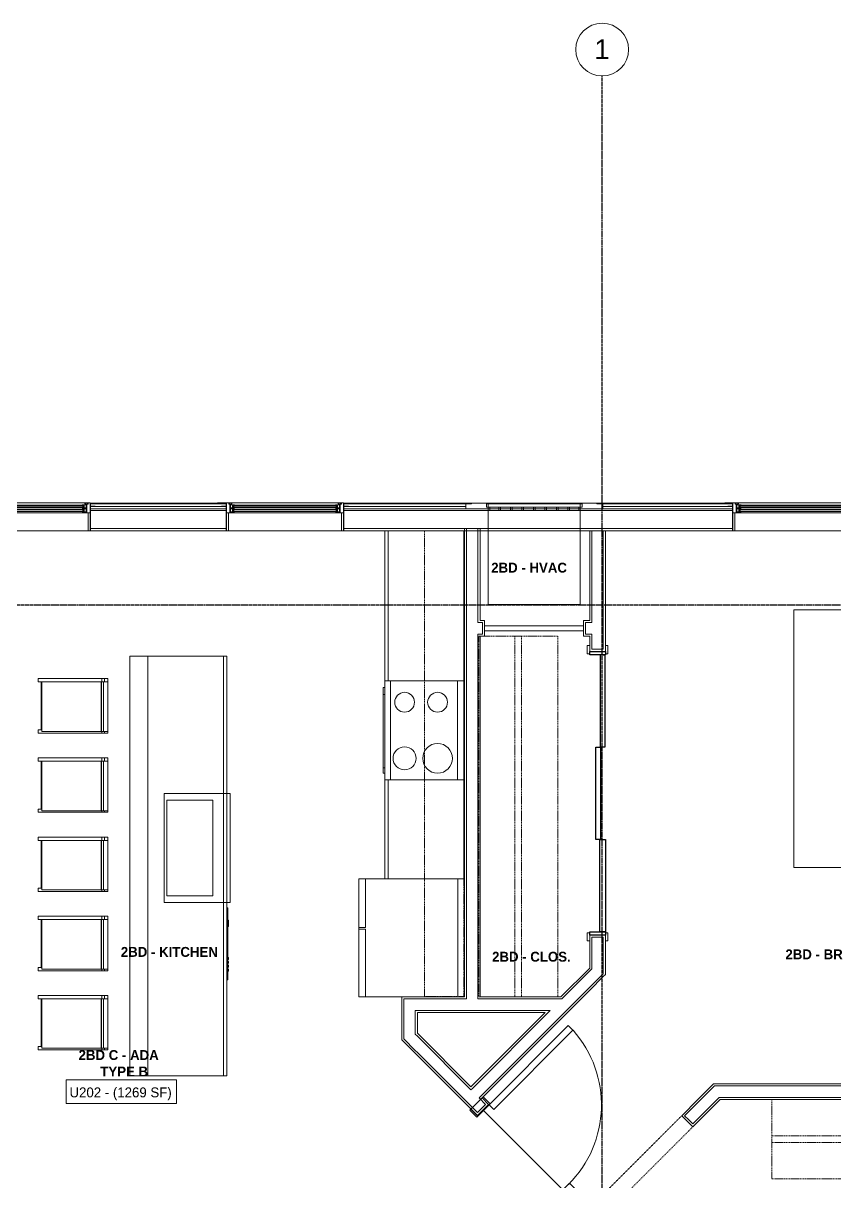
# Model space of a CAD drawing. Header units: inches. Extents: x -4093 to -1777, y 9773 to 12264.
# Drawn here: x -3656.8 to -3410.8, y 11912.4 to 12263.5 of the extents above; entities that cross this region are included whole.
import ezdxf

# ---------------------------------------------------------------- set-up
doc = ezdxf.new("R2010")
doc.units = ezdxf.units.IN
doc.header["$MEASUREMENT"] = 0
for name, pattern in [('Dash', [0.25, 0.125, -0.125]), ('Grid Line 1_2_', [0.875, 0.5, -0.125, 0.125, -0.125]), ('Overhead', [0.15625, 0.09375, -0.0625])]:
    doc.linetypes.add(name, pattern=pattern)
for name, color, linetype, lineweight in [('0-1', 7, 'Continuous', 5), ('0-2', 7, 'Continuous', 9), ('0-4', 165, 'Continuous', 5), ('A-AREA-IDEN', 2, 'Continuous', 9), ('A-DETL-GENF', 92, 'Continuous', 18), ('A-DETL-GENF-HDLN', 1, 'Dash', 9), ('A-DETL-MEDM-1', 10, 'Continuous', 30), ('A-DETL-MEDM-2', 33, 'Overhead', 9), ('A-DOOR-1', 7, 'Continuous', 9), ('A-DOOR-2', 10, 'Continuous', 30), ('A-DOOR-3', 31, 'Overhead', 9), ('A-DOOR-FRAM-1', 10, 'Continuous', 30), ('A-FLOR-1', 7, 'Continuous', 9), ('A-GENM', 5, 'Continuous', 9), ('A-GLAZ', 151, 'Continuous', 18), ('A-GLAZ-1', 151, 'Continuous', 9), ('A-GLAZ-2', 151, 'Continuous', 30), ('A-WALL', 113, 'Continuous', 18), ('A-WALL-1', 7, 'Continuous', 9), ('A-WALL-2', 250, 'Continuous', 18), ('A-WALL-3', 113, 'Continuous', 9), ('I-FURN-1', 7, 'Continuous', 9), ('P-SANR-FIXT-1', 7, 'Continuous', 9), ('Q-CASE-1', 7, 'Continuous', 9), ('Q-CASE-HDLN-1', 7, 'Dash', 9), ('Q-SPCQ-1', 7, 'Continuous', 9), ('S-GRID-1', 1, 'Grid Line 1_2_', 30), ('S-GRID-IDEN', 1, 'Continuous', 9), ('S-GRID-IDEN-1', 147, 'Continuous', 9)]:
    doc.layers.add(name, color=color, linetype=linetype, lineweight=lineweight)
doc.styles.add('Arial_1', font='arial.ttf', dxfattribs={"height": 6})
doc.styles.add('Century Gothic', font='ufonts.com_century-gothic.ttf', dxfattribs={"height": 3})
doc.styles.add('Century Gothic_B', font='GOTHICB.TTF', dxfattribs={"height": 3})

# ---------------------------------------------------------------- blocks, each defined once
blk = doc.blocks.new('083100 - Access Doors and Panels - Type 1 - ACCESS PANEL - 2-6 X 6-0-3696234-BACKGROUND - 2ND FLOOR')
at = {"layer": 'A-DOOR-1'}
for p, q in [((15, 0.75), (-15, 0.75)), ((-15, 0.75), (-15, -0.75)), ((15, -0.75), (15, 0.75)), ((-15, -0.75), (15, -0.75))]:
    blk.add_line(p, q, dxfattribs=at)
blk = doc.blocks.new('OD_CW_Closet - OD_CW_Closet-3854356-BACKGROUND - 2ND FLOOR')
at = {"layer": 'Q-CASE-HDLN-1'}
for p, q in [((0.74, -24), (0.74, 0)), ((0.74, 0), (110.03, 0)), ((110.03, 0), (110.03, -24)), ((0.74, -11), (110.03, -11)), ((0.74, -13), (110.03, -13)), ((110.03, -24), (0.74, -24))]:
    blk.add_line(p, q, dxfattribs=at)
blk = doc.blocks.new('Bed-Standard - King 78_ x 80_-V6-BACKGROUND - 2ND FLOOR')
at = {"layer": 'I-FURN-1'}
for p, q in [((-28.31, 41.8), (49.69, 41.8)), ((-28.31, -38.2), (-28.31, 41.8)), ((49.69, 41.8), (49.69, -38.2)), ((49.69, -24.2), (-28.31, -17.63)), ((-25.31, -24.2), (46.69, -24.2)), ((-25.31, -36.2), (-25.31, -24.2)), ((46.69, -36.2), (46.69, -24.2)), ((-25.31, -36.2), (46.69, -36.2))]:
    blk.add_line(p, q, dxfattribs=at)
blk = doc.blocks.new('SLIDING - FLUSH - TRIPLE PANEL - SLIDING - FLUSH - 7-0 x 6-8-3854357-BACKGROUND - 2ND FLOOR')
at = {"layer": 'A-DOOR-1'}
for p, q in [((-44.75, 3.25), (-42.25, 3.25)), ((-44.75, 2.5), (-44.75, 3.25)), ((-42.25, 2.5), (-44.75, 2.5)), ((-42.25, 3.25), (-42.25, 2.5)), ((42.25, 3.25), (44.75, 3.25)), ((42.25, 2.5), (42.25, 3.25)), ((44.75, 2.5), (42.25, 2.5)), ((44.75, 3.25), (44.75, 2.5)), ((-44.75, -2.25), (-42.25, -2.25)), ((-44.75, -3), (-44.75, -2.25)), ((-42.25, -3), (-44.75, -3)), ((-42.25, -2.25), (-42.25, -3)), ((42.25, -2.25), (44.75, -2.25)), ((42.25, -3), (42.25, -2.25)), ((44.75, -3), (42.25, -3)), ((44.75, -2.25), (44.75, -3))]:
    blk.add_line(p, q, dxfattribs=at)
at = {"layer": 'A-DOOR-2'}
for p, q in [((-14, -0.75), (-14, 0.625)), ((-14, 0.625), (14, 0.625)), ((14, 0.625), (14, -0.75)), ((-42, -2.25), (-42, -0.625)), ((-42, -0.625), (-14, -0.625)), ((-14, -2.25), (-42, -2.25)), ((-14, -0.625), (-14, -2.25)), ((14, -0.75), (-14, -0.75)), ((14, -2.125), (14, -0.75)), ((14, -0.75), (42, -0.75)), ((42, -2.125), (14, -2.125)), ((42, -0.75), (42, -2.125))]:
    blk.add_line(p, q, dxfattribs=at)
at = {"layer": 'A-DOOR-FRAM-1'}
for p, q in [((-43, -2.25), (-43, 2.5)), ((-43, 2.5), (-42, 2.5)), ((-42, 2.5), (-42, -2.25)), ((42, 2.5), (43, 2.5)), ((42, -2.25), (42, 2.5)), ((43, 2.5), (43, -2.25)), ((-42, -2.25), (-43, -2.25)), ((43, -2.25), (42, -2.25))]:
    blk.add_line(p, q, dxfattribs=at)
blk = doc.blocks.new('OD_CW_Closet - OD_CW_Closet-3852331-BACKGROUND - 2ND FLOOR')
at = {"layer": 'Q-CASE-HDLN-1'}
for p, q in [((62.72, 24), (0.74, 24)), ((0.74, 24), (0.74, 0)), ((62.72, 0), (62.72, 24)), ((0.74, 13), (62.72, 13)), ((0.74, 11), (62.72, 11)), ((0.74, 0), (62.72, 0))]:
    blk.add_line(p, q, dxfattribs=at)
blk = doc.blocks.new('SWING - SINGLE - FLUSH - SWING - FLUSH - 2-10 x 6-8 - PRIVACY-4346070-BACKGROUND - 2ND FLOOR')
at = {"layer": 'A-DOOR-1'}
for p, q in [((-20, 2.37), (-20, 2.87)), ((-20, 2.87), (-17, 2.87)), ((-20, 2.37), (-17, 2.37)), ((-20, -2.88), (-20, 2.37)), ((-17, 2.37), (-20, 2.37)), ((-17, 2.87), (-17, 2.37)), ((-17, 2.37), (-17, -2.88)), ((17, 2.37), (17, 2.87)), ((17, 2.87), (20, 2.87)), ((17, 2.37), (20, 2.37)), ((17, -2.88), (17, 2.37)), ((20, 2.37), (17, 2.37)), ((20, 2.87), (20, 2.37)), ((20, 2.37), (20, -2.88)), ((-17, -2.88), (-20, -2.88)), ((20, -2.88), (17, -2.88))]:
    blk.add_line(p, q, dxfattribs=at)
blk.add_arc((17, -2.38), 34.07, 180, 266.6343, dxfattribs=at)
at = {"layer": 'A-DOOR-2'}
for p, q in [((15, -2.38), (15, -36.38)), ((17, -2.38), (15, -2.38)), ((17, -2.38), (17, -36.38)), ((17, -36.38), (15, -36.38))]:
    blk.add_line(p, q, dxfattribs=at)
blk = doc.blocks.new('OD_CW_Base Cabinet - OD_CW_Base Cabinet-4180743-BACKGROUND - 2ND FLOOR')
at = {"layer": 'Q-CASE-1'}
for p, q in [((46.2, 24), (0.74, 24)), ((106.2, 24), (76.2, 24)), ((106.2, 22.12), (106.2, 24)), ((0.74, 0), (46.2, 0)), ((76.2, 0), (106.2, 0))]:
    blk.add_line(p, q, dxfattribs=at)
blk = doc.blocks.new('OD_CW_Upper Cabinet - OD_CW_Upper Cabinet-4366998-BACKGROUND - 2ND FLOOR')
at = {"layer": 'Q-CASE-HDLN-1'}
for p, q in [((141.83, 24), (0.74, 24)), ((0.74, 24), (0.74, 12)), ((141.83, 12), (141.83, 24)), ((0.74, 12), (141.83, 12))]:
    blk.add_line(p, q, dxfattribs=at)
blk = doc.blocks.new('Refrigerator_-_Side-by-Side_6047 - 36_ X 30_-345559-BACKGROUND - 2ND FLOOR')
at = {"layer": 'Q-SPCQ-1'}
for p, q in [((17.87, 14.42), (-17.88, 14.42)), ((-17.88, 14.42), (-17.88, -15.58)), ((17.87, -15.58), (17.87, 14.42)), ((-17.88, -13.58), (-3.13, -13.58)), ((-17.88, -13.58), (-17.88, -15.58)), ((-3.13, -15.58), (-3.13, -13.58)), ((-2.63, -13.58), (17.87, -13.58)), ((-2.63, -13.58), (-2.63, -15.58)), ((17.87, -15.58), (17.87, -13.58)), ((-17.88, -15.58), (17.87, -15.58)), ((-3.13, -15.58), (-17.88, -15.58)), ((17.87, -15.58), (-2.63, -15.58))]:
    blk.add_line(p, q, dxfattribs=at)
blk = doc.blocks.new('OD_CW_Base Cabinet - OD_CW_Base Cabinet-4180745-BACKGROUND - 2ND FLOOR')
at = {"layer": 'Q-CASE-1'}
for p, q in [((0.74, 0), (127.91, 0)), ((0.74, -24), (0.74, 0)), ((127.91, 0), (127.91, -24)), ((127.91, -24), (0.74, -24))]:
    blk.add_line(p, q, dxfattribs=at)
blk = doc.blocks.new('Stainless Steel Farmhous Kitchen Sink - Stainless Steel Farmhous Kitchen Sink-4315883-BACKGROUND - 2ND FLOOR')
at = {"layer": 'P-SANR-FIXT-1'}
for p, q in [((-33, 22.2), (-33, 2.25)), ((0, 22.2), (-33, 22.2)), ((0, 2.25), (0, 22.2)), ((-31, 3), (-31, 16.96)), ((-31, 16.96), (-2, 16.96)), ((-2, 16.96), (-2, 3)), ((-33, 2.25), (0, 2.25)), ((-2, 3), (-31, 3))]:
    blk.add_line(p, q, dxfattribs=at)
blk = doc.blocks.new('Bar_Stool_6722_1_ - Bar_Stool_6722_1_-V96-BACKGROUND - 2ND FLOOR')
at = {"layer": 'I-FURN-1'}
for p, q in [((1, 0), (0, 0)), ((0, 0), (0, -0.98)), ((0, -0.98), (1, -0.98)), ((0, -0.98), (0, -1.78)), ((0, -1.78), (1, -1.78)), ((0, -17.72), (0, -1.78)), ((1, -1.24), (1, 0)), ((16, 0), (1, 0)), ((1, -1.91), (1, -1.24)), ((16, -1.24), (1, -1.24)), ((1, -1.91), (16, -1.91)), ((1, -2.03), (1, -1.91)), ((1, -17.63), (1, -2.03)), ((1, -2.03), (16, -2.03)), ((16.5, 0), (16, 0)), ((16, 0), (16, -1.24)), ((16, -0.98), (16.5, -0.98)), ((16, -1.24), (16, -1.91)), ((16, -1.78), (16.5, -1.78)), ((16, -1.91), (16, -2.03)), ((16, -2.03), (16, -17.63)), ((16.5, -0.98), (16.5, 0)), ((16.5, -1.78), (16.5, -0.98)), ((16.5, -1.78), (16.5, -17.72)), ((0, -19.21), (0, -17.72)), ((0, -21.13), (0, -19.21)), ((1, -19.89), (1, -17.63)), ((1, -19.99), (1, -19.89)), ((1, -19.99), (1, -20.06)), ((1, -20), (16, -20)), ((1, -20.06), (1, -20.14)), ((15.5, -20.14), (1, -20.14)), ((1, -20.14), (1, -21.13)), ((15.5, -20.06), (15.5, -19.99)), ((15.5, -20.14), (15.5, -20.06)), ((15.5, -21.13), (15.5, -20.14)), ((16, -17.63), (16, -19.89)), ((16, -19.89), (16, -19.99)), ((16.5, -17.72), (16.5, -19.21)), ((16.5, -19.21), (16.5, -21.13)), ((0, -21.13), (1, -21.13)), ((15.5, -21.13), (16.5, -21.13))]:
    blk.add_line(p, q, dxfattribs=at)
blk = doc.blocks.new('Door-Opening - CLEAR OPENING - 3_-0_ x 6_-10_5_-4378073-BACKGROUND - 2ND FLOOR')
at = {"layer": 'A-DETL-MEDM-1'}
for p, q in [((-18.32, 2.37), (-18.32, -2.38)), ((17.68, -2.38), (17.68, 2.37))]:
    blk.add_line(p, q, dxfattribs=at)
at = {"layer": 'A-DETL-MEDM-2'}
blk.add_line((-18.32, -2.38), (17.68, -2.38), dxfattribs=at)
at = {"layer": 'A-DOOR-3'}
blk.add_line((17.68, 2.37), (-18.32, 2.37), dxfattribs=at)
blk = doc.blocks.new('CTR - 1st Phase - Unit Layouts_rvt-1-BACKGROUND - 2ND FLOOR')
at = {"layer": 'A-FLOR-1'}
blk.add_line((-3517.3, 11934.05), (-3493.26, 11910), dxfattribs=at)
at = {"layer": 'A-WALL-1'}
for p, q in [((-3523.1, 12110.34), (-3523.1, 11968.5)), ((-3518.35, 12110.34), (-3523.1, 12110.34)), ((-3518.35, 12082.54), (-3518.35, 12110.34)), ((-3485.1, 12109.71), (-3485.1, 12082.54)), ((-3480.35, 12109.71), (-3485.1, 12109.71)), ((-3480.35, 12073.16), (-3480.35, 12109.71)), ((-3516.97, 12082.54), (-3518.35, 12082.54)), ((-3516.97, 12077.79), (-3516.97, 12082.54)), ((-3485.1, 12082.54), (-3486.97, 12082.54)), ((-3486.97, 12082.54), (-3486.97, 12077.79)), ((-3518.35, 11968.5), (-3518.35, 12077.79)), ((-3518.35, 12077.79), (-3516.97, 12077.79)), ((-3486.97, 12077.79), (-3485.1, 12077.79)), ((-3485.1, 12077.79), (-3485.1, 12073.16)), ((-3485.1, 12073.16), (-3480.35, 12073.16)), ((-3624.47, 11944.54), (-3624.47, 12071.71)), ((-3619.1, 12071.71), (-3624.47, 12071.71)), ((-3619.1, 12071.71), (-3619.1, 11944.54)), ((-3485.1, 11987.16), (-3485.1, 11977.21)), ((-3480.35, 11987.16), (-3485.1, 11987.16)), ((-3480.35, 11975.24), (-3480.35, 11987.16)), ((-3485.1, 11977.21), (-3493.8, 11968.5)), ((-3480.97, 11974.61), (-3480.35, 11975.24)), ((-3485.1, 11970.49), (-3480.97, 11974.61)), ((-3542.08, 11968.5), (-3542.08, 11955.47)), ((-3523.1, 11968.5), (-3525.1, 11968.5)), ((-3493.8, 11968.5), (-3518.35, 11968.5)), ((-3517.74, 11937.85), (-3485.1, 11970.49)), ((-3537.33, 11963.75), (-3498.55, 11963.75)), ((-3537.33, 11957.44), (-3537.33, 11963.75)), ((-3498.55, 11963.75), (-3521.1, 11941.2)), ((-3521.1, 11941.2), (-3537.33, 11957.44)), ((-3542.08, 11955.47), (-3541.46, 11954.85)), ((-3541.46, 11954.85), (-3537.33, 11950.72)), ((-3537.33, 11950.72), (-3519.16, 11932.54)), ((-3619.1, 11944.54), (-3624.47, 11944.54)), ((-3448.16, 11941.49), (-3452.29, 11937.36)), ((-3447.54, 11942.11), (-3448.16, 11941.49)), ((-3343.16, 11942.11), (-3447.54, 11942.11)), ((-3515.8, 11935.9), (-3517.74, 11937.85)), ((-3452.29, 11937.36), (-3457.2, 11932.45)), ((-3453.84, 11929.1), (-3445.57, 11937.36)), ((-3445.57, 11937.36), (-3343.16, 11937.36)), ((-3519.16, 11932.54), (-3515.8, 11935.9))]:
    blk.add_line(p, q, dxfattribs=at)
at = {"layer": 'A-WALL-2'}
for p, q in [((-3522.47, 11968.5), (-3522.47, 12110.34)), ((-3518.97, 12081.91), (-3518.97, 12110.34)), ((-3484.47, 12109.71), (-3484.47, 12081.91)), ((-3480.97, 12073.79), (-3480.97, 12109.71)), ((-3518.35, 12081.91), (-3518.97, 12081.91)), ((-3517.6, 12081.91), (-3518.35, 12081.91)), ((-3517.6, 12080.16), (-3517.6, 12081.91)), ((-3517.6, 12078.41), (-3517.6, 12080.16)), ((-3486.35, 12081.91), (-3486.35, 12080.16)), ((-3485.1, 12081.91), (-3486.35, 12081.91)), ((-3486.35, 12080.16), (-3486.35, 12078.41)), ((-3484.47, 12081.91), (-3485.1, 12081.91)), ((-3518.97, 11968.5), (-3518.97, 12078.41)), ((-3518.35, 12078.41), (-3518.97, 12078.41)), ((-3518.35, 12078.41), (-3517.6, 12078.41)), ((-3486.35, 12078.41), (-3485.1, 12078.41)), ((-3484.47, 12078.41), (-3485.1, 12078.41)), ((-3484.47, 12078.41), (-3484.47, 12073.79)), ((-3484.47, 12073.79), (-3482.72, 12073.79)), ((-3482.72, 12073.79), (-3480.97, 12073.79)), ((-3484.47, 11986.54), (-3484.47, 11976.95)), ((-3482.72, 11986.54), (-3484.47, 11986.54)), ((-3480.97, 11986.54), (-3482.72, 11986.54)), ((-3480.97, 11975.5), (-3480.97, 11986.54)), ((-3485.1, 11976.32), (-3493.55, 11967.88)), ((-3484.47, 11976.95), (-3485.1, 11976.32)), ((-3480.97, 11975.5), (-3484.47, 11972)), ((-3485.1, 11971.37), (-3518.18, 11938.29)), ((-3484.47, 11972), (-3485.1, 11971.37)), ((-3541.46, 11967.88), (-3537.96, 11967.88)), ((-3541.46, 11967.88), (-3541.46, 11955.73)), ((-3537.96, 11967.88), (-3537.33, 11967.88)), ((-3522.47, 11967.88), (-3537.33, 11967.88)), ((-3522.47, 11968.5), (-3522.47, 11967.88)), ((-3522.47, 11967.88), (-3522.47, 11968.5)), ((-3518.97, 11968.5), (-3518.97, 11967.88)), ((-3518.97, 11968.5), (-3518.97, 11967.88)), ((-3494.43, 11967.88), (-3518.97, 11967.88)), ((-3493.55, 11967.88), (-3494.43, 11967.88)), ((-3537.96, 11964.38), (-3537.33, 11964.38)), ((-3537.96, 11964.38), (-3537.96, 11957.18)), ((-3497.93, 11964.38), (-3537.33, 11964.38)), ((-3497.05, 11964.38), (-3520.66, 11940.76)), ((-3497.93, 11964.38), (-3497.05, 11964.38)), ((-3537.96, 11952.23), (-3541.46, 11955.73)), ((-3537.33, 11956.55), (-3537.96, 11957.18)), ((-3521.1, 11940.32), (-3537.33, 11956.55)), ((-3537.33, 11951.6), (-3537.96, 11952.23)), ((-3537.33, 11951.6), (-3519.16, 11933.43)), ((-3521.1, 11940.32), (-3520.66, 11940.76)), ((-3450.78, 11937.99), (-3447.28, 11941.49)), ((-3343.16, 11941.49), (-3447.28, 11941.49)), ((-3518.63, 11937.85), (-3518.18, 11938.29)), ((-3516.68, 11935.9), (-3518.63, 11937.85)), ((-3451.4, 11937.36), (-3456.31, 11932.45)), ((-3453.84, 11929.98), (-3446.45, 11937.36)), ((-3451.4, 11937.36), (-3450.78, 11937.99)), ((-3446.45, 11937.36), (-3445.83, 11937.99)), ((-3343.16, 11937.99), (-3445.83, 11937.99)), ((-3519.16, 11933.43), (-3517.92, 11934.66)), ((-3517.92, 11934.66), (-3516.68, 11935.9)), ((-3456.31, 11932.45), (-3455.07, 11931.22)), ((-3455.07, 11931.22), (-3453.84, 11929.98))]:
    blk.add_line(p, q, dxfattribs=at)
at = {"layer": 'Q-CASE-1'}
for p, q in [((-3547.22, 12064.25), (-3547.22, 12109.71)), ((-3546.22, 12064.25), (-3546.22, 12109.71)), ((-3546.22, 12109.71), (-3546.22, 12064.25)), ((-3523.22, 12109.71), (-3523.22, 12064.25)), ((-3619.1, 12071.71), (-3596.1, 12071.71)), ((-3619.1, 11944.54), (-3619.1, 12071.71)), ((-3596.1, 12071.71), (-3596.1, 11944.54)), ((-3596.1, 12071.71), (-3595.1, 12071.71)), ((-3596.1, 11944.54), (-3596.1, 12071.71)), ((-3595.1, 12071.71), (-3595.1, 11944.54)), ((-3547.22, 12004.25), (-3547.22, 12034.25)), ((-3546.22, 12004.25), (-3546.22, 12034.25)), ((-3546.22, 12034.25), (-3546.22, 12004.25)), ((-3523.22, 12034.25), (-3523.22, 12004.25)), ((-3523.22, 12004.25), (-3525.1, 12004.25)), ((-3596.1, 11944.54), (-3619.1, 11944.54)), ((-3595.1, 11944.54), (-3596.1, 11944.54))]:
    blk.add_line(p, q, dxfattribs=at)
at = {"layer": 'Q-SPCQ-1'}
for p, q in [((-3547.22, 12034.25), (-3547.22, 12064.25)), ((-3545.47, 12064.25), (-3547.22, 12064.25)), ((-3545.47, 12064.25), (-3545.47, 12034.25)), ((-3545.47, 12034.25), (-3545.47, 12064.25)), ((-3545.47, 12064.25), (-3525.22, 12064.25)), ((-3525.22, 12064.25), (-3523.22, 12064.25)), ((-3525.22, 12064.25), (-3525.22, 12034.25)), ((-3523.22, 12064.25), (-3523.22, 12034.25)), ((-3547.72, 12060.13), (-3547.72, 12062.25)), ((-3547.22, 12062.25), (-3547.72, 12062.25)), ((-3547.72, 12037.86), (-3547.72, 12060.13)), ((-3547.22, 12060.13), (-3547.72, 12060.13)), ((-3547.72, 12036.25), (-3547.72, 12037.86)), ((-3547.72, 12037.86), (-3547.22, 12037.86)), ((-3547.72, 12036.25), (-3547.22, 12036.25)), ((-3547.22, 12034.25), (-3545.47, 12034.25)), ((-3525.22, 12034.25), (-3545.47, 12034.25)), ((-3523.22, 12034.25), (-3525.22, 12034.25)), ((-3594.85, 11995.48), (-3595.1, 11995.48)), ((-3594.85, 11995.48), (-3594.85, 11973.66)), ((-3594.6, 11991.75), (-3594.85, 11991.75)), ((-3594.85, 11989.78), (-3594.6, 11989.78)), ((-3594.6, 11991.75), (-3594.6, 11990.76)), ((-3594.6, 11990.76), (-3594.6, 11989.78)), ((-3594.6, 11980.42), (-3594.85, 11980.42)), ((-3594.85, 11979.83), (-3594.6, 11979.83)), ((-3594.6, 11979.24), (-3594.85, 11979.24)), ((-3594.85, 11978.65), (-3594.6, 11978.65)), ((-3594.6, 11980.42), (-3594.6, 11979.83)), ((-3594.6, 11979.24), (-3594.6, 11978.65)), ((-3594.6, 11978.06), (-3594.85, 11978.06)), ((-3594.85, 11977.47), (-3594.6, 11977.47)), ((-3594.6, 11976.88), (-3594.85, 11976.88)), ((-3594.85, 11976.29), (-3594.6, 11976.29)), ((-3594.6, 11978.06), (-3594.6, 11977.47)), ((-3594.6, 11976.88), (-3594.6, 11976.29)), ((-3594.85, 11973.66), (-3595.1, 11973.66))]:
    blk.add_line(p, q, dxfattribs=at)
for centre, radius, start, end in [((-3541.22, 12057.75), 3, 90, 270), ((-3541.22, 12057.75), 3, 270, 90), ((-3531.22, 12057.75), 3, 90, 270), ((-3531.22, 12057.75), 3, 270, 90), ((-3531.22, 12040.75), 4.5, 90, 270), ((-3531.22, 12040.75), 4.5, 270, 90), ((-3541.22, 12040.75), 3.5, 90, 270), ((-3541.22, 12040.75), 3.5, 270, 90)]:
    blk.add_arc(centre, radius, start, end, dxfattribs=at)
at = {"layer": '0-2'}
for name, p, rotation in [('OD_CW_Base Cabinet - OD_CW_Base Cabinet-4180743-BACKGROUND - 2ND FLOOR', (-3547.22, 12110.45), 270.0000000000005), ('OD_CW_Upper Cabinet - OD_CW_Upper Cabinet-4366998-BACKGROUND - 2ND FLOOR', (-3547.22, 12110.45), 270.000000000021), ('Bed-Standard - King 78_ x 80_-V6-BACKGROUND - 2ND FLOOR', (-3381.37, 12036.03), 90.00000000002171), ('083100 - Access Doors and Panels - Type 1 - ACCESS PANEL - 2-6 X 6-0-3696234-BACKGROUND - 2ND FLOOR', (-3501.97, 12080.16), 180), ('OD_CW_Closet - OD_CW_Closet-3854356-BACKGROUND - 2ND FLOOR', (-3494.75, 12078.53), 269.9999999999947), ('SLIDING - FLUSH - TRIPLE PANEL - SLIDING - FLUSH - 7-0 x 6-8-3854357-BACKGROUND - 2ND FLOOR', (-3482.6, 12030.16), 89.9999999999988), ('OD_CW_Base Cabinet - OD_CW_Base Cabinet-4180745-BACKGROUND - 2ND FLOOR', (-3595.1, 12072.45), 270), ('Bar_Stool_6722_1_ - Bar_Stool_6722_1_-V96-BACKGROUND - 2ND FLOOR', (-3631.22, 12064.89), 269.9999999999907), ('Bar_Stool_6722_1_ - Bar_Stool_6722_1_-V96-BACKGROUND - 2ND FLOOR', (-3631.22, 12040.89), 269.9999999999907), ('Stainless Steel Farmhous Kitchen Sink - Stainless Steel Farmhous Kitchen Sink-4315883-BACKGROUND - 2ND FLOOR', (-3616.31, 11997.07), 269.9999999999991), ('Bar_Stool_6722_1_ - Bar_Stool_6722_1_-V96-BACKGROUND - 2ND FLOOR', (-3631.22, 12016.89), 269.9999999999907), ('Refrigerator_-_Side-by-Side_6047 - 36_ X 30_-345559-BACKGROUND - 2ND FLOOR', (-3539.52, 11986.38), 270.0000000000014), ('Bar_Stool_6722_1_ - Bar_Stool_6722_1_-V96-BACKGROUND - 2ND FLOOR', (-3631.22, 11992.89), 269.9999999999907), ('Bar_Stool_6722_1_ - Bar_Stool_6722_1_-V96-BACKGROUND - 2ND FLOOR', (-3631.22, 11968.89), 269.9999999999907), ('SWING - SINGLE - FLUSH - SWING - FLUSH - 2-10 x 6-8 - PRIVACY-4346070-BACKGROUND - 2ND FLOOR', (-3505.28, 11922.02), 134.9999999999963), ('Door-Opening - CLEAR OPENING - 3_-0_ x 6_-10_5_-4378073-BACKGROUND - 2ND FLOOR', (-3468.47, 11917.82), 224.999999999999)]:
    blk.add_blockref(name, p, dxfattribs=dict(at, rotation=rotation))
blk.add_blockref('OD_CW_Closet - OD_CW_Closet-3852331-BACKGROUND - 2ND FLOOR', (-3430.66, 11913.36), dxfattribs=at)
blk = doc.blocks.new('Grid - Grid Head - Circle-1738874-BACKGROUND - 2ND FLOOR')
at = {"layer": 'S-GRID-IDEN-1'}
for start, end in [(360, 180), (180, 360)]:
    blk.add_arc((0, 0), 0.25, start, end, dxfattribs=at)
blk = doc.blocks.new('CTR - 1st Phase - Structure_rvt-1-BACKGROUND - 2ND FLOOR')
at = {"layer": 'S-GRID-1'}
for p, q in [((-3481.32, 9772.61), (-3481.32, 12247.5)), ((-1777.25, 12087.19), (-4076.95, 12087.19))]:
    blk.add_line(p, q, dxfattribs=at)
at = {"layer": '0-4', "xscale": 31.99999999999999, "yscale": 31.99999999999999, "zscale": 31.99999999999999}
blk.add_blockref('Grid - Grid Head - Circle-1738874-BACKGROUND - 2ND FLOOR', (-3481.32, 12255.5), dxfattribs=at)
at = {"layer": 'S-GRID-IDEN', "insert": (-3483.7, 12258.6), "char_height": 6, "width": 5.656, "attachment_point": 1, "style": 'Arial_1'}
blk.add_mtext('1', dxfattribs=at)
blk = doc.blocks.new('V-Series_EWC4_SPVU_RFA_2015 - 2ND AND 3RD FLOOR-2226480-BACKGROUND - 2ND FLOOR')
at = {"layer": 'A-GENM'}
for p, q in [((-3859.97, 11740.34), (-3859.97, 11739.78)), ((-3858.97, 11740.34), (-3859.97, 11740.34)), ((-3859.97, 11739.78), (-3859.97, 11711.9)), ((-3858.97, 11739.78), (-3859.97, 11739.78)), ((-3859.97, 11739.78), (-3858.97, 11739.78)), ((-3858.97, 11739.78), (-3858.97, 11740.34)), ((-3858.97, 11711.9), (-3858.97, 11739.78)), ((-3829.54, 11739.78), (-3858.97, 11739.78)), ((-3858.97, 11739.78), (-3858.97, 11739.34)), ((-3829.54, 11711.9), (-3829.54, 11739.78)), ((-3858.97, 11739.34), (-3857.97, 11739.34)), ((-3857.97, 11736.54), (-3858.97, 11736.54)), ((-3858.97, 11736.54), (-3858.97, 11736.04)), ((-3857.97, 11739.34), (-3857.97, 11736.54)), ((-3858.97, 11736.04), (-3857.97, 11736.04)), ((-3857.97, 11733.06), (-3858.97, 11733.06)), ((-3858.97, 11733.06), (-3858.97, 11732.56)), ((-3857.97, 11736.04), (-3857.97, 11733.06)), ((-3858.97, 11732.56), (-3857.97, 11732.56)), ((-3857.97, 11729.57), (-3858.97, 11729.57)), ((-3858.97, 11729.57), (-3858.97, 11729.07)), ((-3857.97, 11732.56), (-3857.97, 11729.57)), ((-3858.97, 11729.07), (-3857.97, 11729.07)), ((-3857.97, 11726.09), (-3858.97, 11726.09)), ((-3858.97, 11726.09), (-3858.97, 11725.59)), ((-3858.97, 11725.59), (-3857.97, 11725.59)), ((-3857.97, 11729.07), (-3857.97, 11726.09)), ((-3857.97, 11725.59), (-3857.97, 11722.61)), ((-3857.97, 11722.61), (-3858.97, 11722.61)), ((-3858.97, 11722.61), (-3858.97, 11722.11)), ((-3858.97, 11722.11), (-3857.97, 11722.11)), ((-3857.97, 11722.11), (-3857.97, 11719.12)), ((-3857.97, 11719.12), (-3858.97, 11719.12)), ((-3858.97, 11719.12), (-3858.97, 11718.62)), ((-3858.97, 11718.62), (-3857.97, 11718.62)), ((-3857.97, 11718.62), (-3857.97, 11715.64)), ((-3857.97, 11715.64), (-3858.97, 11715.64)), ((-3858.97, 11715.64), (-3858.97, 11715.14)), ((-3858.97, 11715.14), (-3857.97, 11715.14)), ((-3857.97, 11715.14), (-3857.97, 11712.34)), ((-3859.97, 11711.9), (-3858.97, 11711.9)), ((-3859.97, 11711.9), (-3859.97, 11711.34)), ((-3858.97, 11711.9), (-3859.97, 11711.9)), ((-3857.97, 11712.34), (-3858.97, 11712.34)), ((-3858.97, 11712.34), (-3858.97, 11711.9)), ((-3858.97, 11711.34), (-3858.97, 11711.9)), ((-3858.97, 11711.9), (-3829.54, 11711.9)), ((-3859.97, 11711.34), (-3858.97, 11711.34))]:
    blk.add_line(p, q, dxfattribs=at)
blk = doc.blocks.new('Perforated Panel at Magic-Pak - hvac panel - 2nd floor 2-2702972-BACKGROUND - 2ND FLOOR')
at = {"layer": 'A-GLAZ-1'}
for p, q in [((-19.01, -4.13), (19.01, -4.13)), ((19.01, -4.19), (-19.01, -4.19))]:
    blk.add_line(p, q, dxfattribs=at)
blk = doc.blocks.new('Window-Double_Hung-Marvin-Essential - 1-WIDE _TEMP LOWER_ ESDH3066-3454269-BACKGROUND - 2ND FLOOR')
at = {"layer": 'A-DETL-GENF'}
for p, q in [((-19.25, -3.23), (-19.25, -3.19)), ((-19.25, -3.19), (-17.9, -3.19)), ((-17.75, -3.23), (-19.25, -3.23)), ((-17.9, -3.19), (-17.9, -3.08)), ((-17.9, -3.08), (-17.75, -3.08)), ((-16.72, -1.19), (-17.75, -1.19)), ((-17.75, -4.28), (-17.75, -1.19)), ((-16.72, -3.77), (-16.72, -1.19)), ((-16.56, -1.53), (-15.34, -1.53)), ((-16.56, -1.53), (-16.56, -2.47)), ((-15.34, -2.47), (-16.56, -2.47)), ((-16.56, -2.75), (-15.34, -2.75)), ((-16.56, -2.75), (-16.56, -3.69)), ((-15.28, -1.65), (-15.94, -1.65)), ((-15.94, -1.65), (-15.94, -2.37)), ((-15.94, -2.37), (-15.28, -2.37)), ((-15.28, -2.87), (-15.94, -2.87)), ((-15.94, -2.87), (-15.94, -3.59)), ((15.84, -1.66), (-15.84, -1.66)), ((-15.84, -1.66), (-15.84, -2.35)), ((15.84, -1.79), (-15.84, -1.79)), ((15.84, -2.23), (-15.84, -2.23)), ((15.84, -2.35), (-15.84, -2.35)), ((15.84, -2.88), (-15.84, -2.88)), ((-15.84, -2.88), (-15.84, -3.57)), ((15.84, -3.01), (-15.84, -3.01)), ((15.84, -3.45), (-15.84, -3.45)), ((-15.54, -1.79), (-15.54, -2.23)), ((-15.54, -3.01), (-15.54, -3.45)), ((-15.34, -1.53), (-15.28, -1.59)), ((-15.34, -2.47), (-15.28, -2.41)), ((-15.34, -2.75), (-15.28, -2.81)), ((-15.28, -1.59), (-15.28, -1.65)), ((-15.28, -2.37), (-15.28, -2.41)), ((-15.28, -2.81), (-15.28, -2.87)), ((15.34, -1.53), (15.28, -1.59)), ((15.28, -1.59), (15.28, -1.65)), ((15.28, -1.65), (15.94, -1.65)), ((15.28, -2.37), (15.28, -2.41)), ((15.94, -2.37), (15.28, -2.37)), ((15.34, -2.47), (15.28, -2.41)), ((15.34, -2.75), (15.28, -2.81)), ((15.28, -2.81), (15.28, -2.87)), ((15.28, -2.87), (15.94, -2.87)), ((16.56, -1.53), (15.34, -1.53)), ((15.34, -2.47), (16.56, -2.47)), ((16.56, -2.75), (15.34, -2.75)), ((15.54, -1.79), (15.54, -2.23)), ((15.54, -3.01), (15.54, -3.45)), ((15.84, -1.66), (15.84, -2.35)), ((15.84, -2.88), (15.84, -3.57)), ((15.94, -1.65), (15.94, -2.37)), ((15.94, -2.87), (15.94, -3.59)), ((16.56, -1.53), (16.56, -2.47)), ((16.56, -2.75), (16.56, -3.69)), ((16.72, -3.77), (16.72, -1.19)), ((16.72, -1.19), (17.75, -1.19)), ((17.75, -4.28), (17.75, -1.19)), ((17.9, -3.08), (17.75, -3.08)), ((17.75, -3.23), (19.25, -3.23)), ((17.9, -3.19), (17.9, -3.08)), ((19.25, -3.19), (17.9, -3.19)), ((19.25, -3.23), (19.25, -3.19)), ((-17.75, -4.28), (-17.16, -4.28)), ((-17.08, -3.87), (-17.16, -4.28)), ((-17.08, -3.87), (-16.19, -3.87)), ((-16.85, -4.25), (-16.85, -3.87)), ((-16.3, -4.25), (-16.85, -4.25)), ((-16.38, -3.77), (-16.72, -3.77)), ((-15.34, -3.69), (-16.56, -3.69)), ((-16.38, -3.87), (-16.38, -3.77)), ((-16.18, -4.01), (-16.3, -4.01)), ((-16.3, -4.01), (-16.3, -4.25)), ((-16.19, -3.87), (-16.19, -3.97)), ((-16.19, -3.97), (-16.1, -3.97)), ((-16.18, -4.22), (-16.18, -4.01)), ((-16.18, -4.22), (-16.1, -4.22)), ((-16.1, -3.97), (-16.1, -4.22)), ((-15.94, -3.59), (-15.28, -3.59)), ((15.84, -3.57), (-15.84, -3.57)), ((-15.34, -3.69), (-15.28, -3.63)), ((-15.28, -3.59), (-15.28, -3.63)), ((15.28, -3.59), (15.28, -3.63)), ((15.94, -3.59), (15.28, -3.59)), ((15.34, -3.69), (15.28, -3.63)), ((15.34, -3.69), (16.56, -3.69)), ((16.19, -3.97), (16.1, -3.97)), ((16.1, -3.97), (16.1, -4.22)), ((16.18, -4.22), (16.1, -4.22)), ((16.18, -4.22), (16.18, -4.01)), ((16.18, -4.01), (16.3, -4.01)), ((17.08, -3.87), (16.19, -3.87)), ((16.19, -3.87), (16.19, -3.97)), ((16.3, -4.01), (16.3, -4.25)), ((16.3, -4.25), (16.85, -4.25)), ((16.38, -3.87), (16.38, -3.77)), ((16.38, -3.77), (16.72, -3.77)), ((16.85, -4.25), (16.85, -3.87)), ((17.08, -3.87), (17.16, -4.28)), ((17.75, -4.28), (17.16, -4.28))]:
    blk.add_line(p, q, dxfattribs=at)
at = {"layer": 'A-DETL-GENF-HDLN'}
blk.add_line((16.1, -4.22), (-16.5, -4.22), dxfattribs=at)
at = {"layer": 'A-GLAZ'}
for p, q in [((-17.13, 4.19), (-17.75, 4.19)), ((-17.13, -1.16), (-17.13, 4.19)), ((17.12, 4.19), (17.75, 4.19)), ((17.12, 4.19), (17.12, -1.16))]:
    blk.add_line(p, q, dxfattribs=at)
at = {"layer": 'A-GLAZ-1'}
for p, q in [((-17.75, 4.19), (17.75, 4.19)), ((-17.75, -1.19), (17.75, -1.19)), ((17.75, -4.28), (-17.75, -4.28)), ((17.75, -4.19), (20.46, -4.19)), ((20.46, -4.25), (17.75, -4.25)), ((20.46, -4.19), (20.46, -4.25))]:
    blk.add_line(p, q, dxfattribs=at)
at = {"layer": 'A-GLAZ-2'}
for p, q in [((-17.75, -1.16), (-17.75, 4.19)), ((17.75, 4.19), (17.75, -1.16)), ((-17.75, -4.28), (-17.75, -1.19)), ((17.75, -1.19), (17.75, -4.28))]:
    blk.add_line(p, q, dxfattribs=at)
blk = doc.blocks.new('Window-Double_Hung-Marvin-Essential - 2-WIDE _TEMP ALL LOW_ ESDH3066-3454271-BACKGROUND - 2ND FLOOR')
at = {"layer": 'A-DETL-GENF'}
for p, q in [((-19.25, -3.23), (-19.25, -3.19)), ((-19.25, -3.19), (-17.9, -3.19)), ((-17.75, -3.23), (-19.25, -3.23)), ((-17.9, -3.19), (-17.9, -3.08)), ((-17.9, -3.08), (-17.75, -3.08)), ((-16.72, -1.19), (-17.75, -1.19)), ((-17.75, -4.28), (-17.75, -1.19)), ((-16.72, -3.77), (-16.72, -1.19)), ((-16.56, -1.53), (-15.34, -1.53)), ((-16.56, -1.53), (-16.56, -2.47)), ((-15.34, -2.47), (-16.56, -2.47)), ((-16.56, -2.75), (-15.34, -2.75)), ((-16.56, -2.75), (-16.56, -3.69)), ((-15.28, -1.65), (-15.94, -1.65)), ((-15.94, -1.65), (-15.94, -2.37)), ((-15.94, -2.37), (-15.28, -2.37)), ((-15.28, -2.87), (-15.94, -2.87)), ((-15.94, -2.87), (-15.94, -3.59)), ((15.84, -1.66), (-15.84, -1.66)), ((-15.84, -1.66), (-15.84, -2.35)), ((15.84, -1.79), (-15.84, -1.79)), ((15.84, -2.23), (-15.84, -2.23)), ((15.84, -2.35), (-15.84, -2.35)), ((15.84, -2.88), (-15.84, -2.88)), ((-15.84, -2.88), (-15.84, -3.57)), ((15.84, -3.01), (-15.84, -3.01)), ((15.84, -3.45), (-15.84, -3.45)), ((-15.54, -1.79), (-15.54, -2.23)), ((-15.54, -3.01), (-15.54, -3.45)), ((-15.34, -1.53), (-15.28, -1.59)), ((-15.34, -2.47), (-15.28, -2.41)), ((-15.34, -2.75), (-15.28, -2.81)), ((-15.28, -1.59), (-15.28, -1.65)), ((-15.28, -2.37), (-15.28, -2.41)), ((-15.28, -2.81), (-15.28, -2.87)), ((15.34, -1.53), (15.28, -1.59)), ((15.28, -1.59), (15.28, -1.65)), ((15.28, -1.65), (15.94, -1.65)), ((15.28, -2.37), (15.28, -2.41)), ((15.94, -2.37), (15.28, -2.37)), ((15.34, -2.47), (15.28, -2.41)), ((15.34, -2.75), (15.28, -2.81)), ((15.28, -2.81), (15.28, -2.87)), ((15.28, -2.87), (15.94, -2.87)), ((16.56, -1.53), (15.34, -1.53)), ((15.34, -2.47), (16.56, -2.47)), ((16.56, -2.75), (15.34, -2.75)), ((15.54, -1.79), (15.54, -2.23)), ((15.54, -3.01), (15.54, -3.45)), ((15.84, -1.66), (15.84, -2.35)), ((15.84, -2.88), (15.84, -3.57)), ((15.94, -1.65), (15.94, -2.37)), ((15.94, -2.87), (15.94, -3.59)), ((16.56, -1.53), (16.56, -2.47)), ((16.56, -2.75), (16.56, -3.69)), ((16.72, -3.77), (16.72, -1.19)), ((16.72, -1.19), (17.75, -1.19)), ((17.75, -4.28), (17.75, -1.19)), ((17.9, -3.08), (17.75, -3.08)), ((17.75, -3.23), (19.25, -3.23)), ((17.9, -3.19), (17.9, -3.08)), ((19.25, -3.19), (17.9, -3.19)), ((19.25, -3.23), (19.25, -3.19)), ((-17.75, -4.28), (-17.16, -4.28)), ((-17.08, -3.87), (-17.16, -4.28)), ((-17.08, -3.87), (-16.19, -3.87)), ((-16.85, -4.25), (-16.85, -3.87)), ((-16.3, -4.25), (-16.85, -4.25)), ((-16.38, -3.77), (-16.72, -3.77)), ((-15.34, -3.69), (-16.56, -3.69)), ((-16.38, -3.87), (-16.38, -3.77)), ((-16.18, -4.01), (-16.3, -4.01)), ((-16.3, -4.01), (-16.3, -4.25)), ((-16.19, -3.87), (-16.19, -3.97)), ((-16.19, -3.97), (-16.1, -3.97)), ((-16.18, -4.22), (-16.18, -4.01)), ((-16.18, -4.22), (-16.1, -4.22)), ((-16.1, -3.97), (-16.1, -4.22)), ((-15.94, -3.59), (-15.28, -3.59)), ((15.84, -3.57), (-15.84, -3.57)), ((-15.34, -3.69), (-15.28, -3.63)), ((-15.28, -3.59), (-15.28, -3.63)), ((15.28, -3.59), (15.28, -3.63)), ((15.94, -3.59), (15.28, -3.59)), ((15.34, -3.69), (15.28, -3.63)), ((15.34, -3.69), (16.56, -3.69)), ((16.19, -3.97), (16.1, -3.97)), ((16.1, -3.97), (16.1, -4.22)), ((16.18, -4.22), (16.1, -4.22)), ((16.18, -4.22), (16.18, -4.01)), ((16.18, -4.01), (16.3, -4.01)), ((17.08, -3.87), (16.19, -3.87)), ((16.19, -3.87), (16.19, -3.97)), ((16.3, -4.01), (16.3, -4.25)), ((16.3, -4.25), (16.85, -4.25)), ((16.38, -3.87), (16.38, -3.77)), ((16.38, -3.77), (16.72, -3.77)), ((16.85, -4.25), (16.85, -3.87)), ((17.08, -3.87), (17.16, -4.28)), ((17.75, -4.28), (17.16, -4.28))]:
    blk.add_line(p, q, dxfattribs=at)
at = {"layer": 'A-DETL-GENF-HDLN'}
blk.add_line((16.1, -4.22), (-16.5, -4.22), dxfattribs=at)
at = {"layer": 'A-GLAZ'}
for p, q in [((-17.13, 4.19), (-17.75, 4.19)), ((-17.13, -1.16), (-17.13, 4.19)), ((17.12, 4.19), (17.75, 4.19)), ((17.12, 4.19), (17.12, -1.16))]:
    blk.add_line(p, q, dxfattribs=at)
at = {"layer": 'A-GLAZ-1'}
for p, q in [((-17.75, 4.19), (17.75, 4.19)), ((-17.75, -1.19), (17.75, -1.19)), ((17.75, -4.28), (-17.75, -4.28)), ((17.75, -4.19), (20.21, -4.19)), ((20.21, -4.25), (17.75, -4.25)), ((20.21, -4.19), (20.21, -4.25))]:
    blk.add_line(p, q, dxfattribs=at)
at = {"layer": 'A-GLAZ-2'}
for p, q in [((-17.75, -1.16), (-17.75, 4.19)), ((17.75, 4.19), (17.75, -1.16)), ((-17.75, -4.28), (-17.75, -1.19)), ((17.75, -1.19), (17.75, -4.28))]:
    blk.add_line(p, q, dxfattribs=at)

msp = doc.modelspace()

# ---------------------------------------------------------------- linework, layer by layer
at = {"layer": 'A-AREA-IDEN', "flags": 128}
msp.add_lwpolyline([(-3643.8, 11943.36), (-3610.38, 11943.36), (-3610.38, 11936.2), (-3643.8, 11936.2)], close=True, dxfattribs=at)
at = {"layer": 'A-WALL'}
for p, q in [((-3595.21, 12117.84), (-3636.51, 12117.84)), ((-3595.21, 12117.09), (-3636.51, 12117.09)), ((-3595.21, 12116.34), (-3636.51, 12116.34)), ((-3595.21, 12115.84), (-3636.51, 12115.84)), ((-3522.69, 12117.84), (-3559.71, 12117.84)), ((-3522.69, 12117.09), (-3559.71, 12117.09)), ((-3522.69, 12116.34), (-3559.71, 12116.34)), ((-3441.68, 12115.84), (-3559.71, 12115.84)), ((-3441.68, 12117.84), (-3481.16, 12117.84)), ((-3441.68, 12117.09), (-3481.16, 12117.09)), ((-3441.68, 12116.34), (-3481.16, 12116.34)), ((-3595.21, 12110.34), (-3636.51, 12110.34)), ((-3441.68, 12110.34), (-3559.71, 12110.34))]:
    msp.add_line(p, q, dxfattribs=at)
at = {"layer": 'A-WALL-3'}
for p, q in [((-3597.92, 12118.09), (-3636.51, 12118.09)), ((-3520.94, 12118.09), (-3559.71, 12118.09)), ((-3522.69, 12116.34), (-3522.69, 12117.84)), ((-3522.69, 12117.84), (-3520.94, 12117.84)), ((-3481.16, 12116.34), (-3522.69, 12116.34)), ((-3520.94, 12117.84), (-3520.94, 12118.09)), ((-3444.14, 12118.09), (-3482.91, 12118.09)), ((-3482.91, 12118.09), (-3482.91, 12117.84)), ((-3482.91, 12117.84), (-3481.16, 12117.84)), ((-3481.16, 12117.84), (-3481.16, 12116.34)), ((-3636.51, 12115.09), (-3636.51, 12115.06)), ((-3595.21, 12115.06), (-3595.21, 12115.09)), ((-3559.71, 12115.09), (-3559.71, 12115.06)), ((-3441.68, 12115.06), (-3441.68, 12115.09)), ((-3636.51, 12109.71), (-3595.21, 12109.71)), ((-3559.71, 12109.71), (-3441.68, 12109.71))]:
    msp.add_line(p, q, dxfattribs=at)

# ---------------------------------------------------------------- block references
at = {"layer": '0-1'}
for name in ['CTR - 1st Phase - Structure_rvt-1-BACKGROUND - 2ND FLOOR', 'CTR - 1st Phase - Unit Layouts_rvt-1-BACKGROUND - 2ND FLOOR']:
    msp.add_blockref(name, (0, 0), dxfattribs=at)
at = {"layer": 'A-GENM', "rotation": 269.9999999999999}
msp.add_blockref('V-Series_EWC4_SPVU_RFA_2015 - 2ND AND 3RD FLOOR-2226480-BACKGROUND - 2ND FLOOR', (-15227.76, 8257.87), dxfattribs=at)
at = {"layer": 'A-GLAZ-1', "rotation": 180}
for name, p in [('Window-Double_Hung-Marvin-Essential - 1-WIDE _TEMP LOWER_ ESDH3066-3454269-BACKGROUND - 2ND FLOOR', (-3654.26, 12113.9)), ('Window-Double_Hung-Marvin-Essential - 1-WIDE _TEMP LOWER_ ESDH3066-3454269-BACKGROUND - 2ND FLOOR', (-3577.46, 12113.9)), ('Perforated Panel at Magic-Pak - hvac panel - 2nd floor 2-2702972-BACKGROUND - 2ND FLOOR', (-3501.92, 12113.9)), ('Window-Double_Hung-Marvin-Essential - 2-WIDE _TEMP ALL LOW_ ESDH3066-3454271-BACKGROUND - 2ND FLOOR', (-3423.93, 12113.9))]:
    msp.add_blockref(name, p, dxfattribs=at)

# ---------------------------------------------------------------- texts
at = {"layer": 'A-AREA-IDEN', "char_height": 3, "attachment_point": 1}
for s, insert, width, style in [('2BD - HVAC', (-3514.95, 12100.02), 29.593, 'Century Gothic_B'), ('2BD - KITCHEN', (-3627.24, 11983.6), 35.451, 'Century Gothic_B'), ('2BD - CLOS.', (-3514.7, 11982.14), 29.29, 'Century Gothic_B'), ('2BD - BR', (-3425.77, 11982.86), 20.604, 'Century Gothic_B'), ('2BD C - ADA', (-3640.05, 11952.35), 31.31, 'Century Gothic_B'), ('TYPE B', (-3633.46, 11947.35), 15.453, 'Century Gothic_B'), ('U202 - (1269 SF)', (-3642.8, 11941.03), 37.976, 'Century Gothic')]:
    msp.add_mtext(s, dxfattribs=dict(at, insert=insert, width=width, style=style))

doc.saveas('drawing.dxf')
